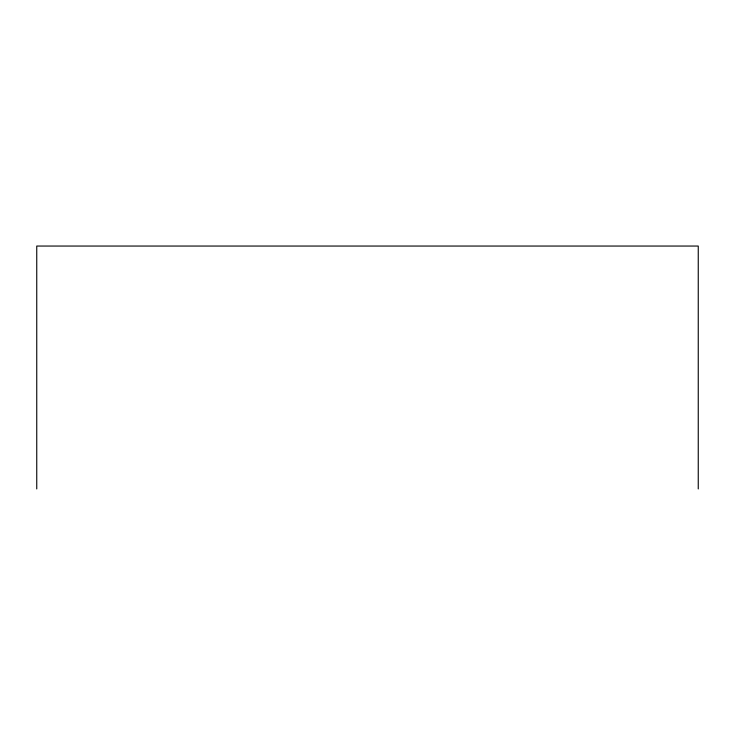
<?xml version="1.0" encoding="UTF-8"?>
<svg xmlns="http://www.w3.org/2000/svg" width="735" height="735" viewBox="0 0 735 735"><rect width="100%" height="100%" fill="white"/><g stroke="black" fill="none" stroke-linecap="round" stroke-linejoin="round"><path stroke-width="1.1" d="M698.25 488.95L698.25 246.05L36.75 246.05L36.75 488.95"/></g></svg>
